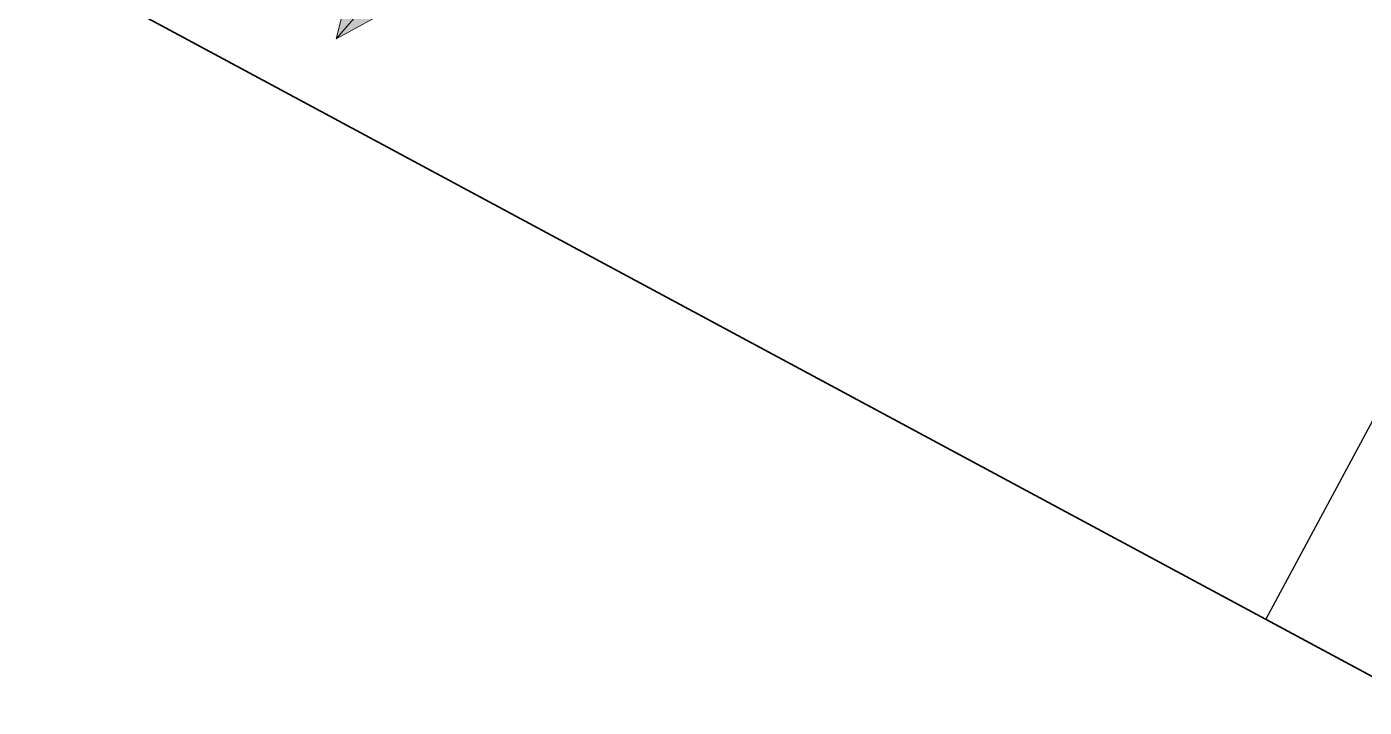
# Model space of a CAD drawing. Header units: metres. Extents: x 2711799 to 2711985, y 1236908 to 1237087.
# Drawn here: x 2711913.791 to 2711916.31, y 1237067.06 to 1237068.341 of the extents above; entities that cross this region are included whole.
import ezdxf

# ---------------------------------------------------------------- set-up
doc = ezdxf.new("R2010")
doc.units = ezdxf.units.M
doc.linetypes.add('AUSGEZOGEN', pattern=[0])
doc.layers.add('XR$7$STANDARD_1', color=7, linetype='AUSGEZOGEN', lineweight=13)

msp = doc.modelspace()

# ---------------------------------------------------------------- hatches: boundary and pattern name
at = {"layer": 'XR$7$STANDARD_1', "linetype": 'AUSGEZOGEN', "lineweight": 13, "true_color": 0xc8c8c8, "transparency": 33554687}
for points in [[(2711914.5998, 1237068.5819), (2711914.471, 1237068.7031), (2711914.3739, 1237068.3186)], [(2711914.5998, 1237068.5819), (2711914.3739, 1237068.3186), (2711914.5219, 1237068.3997)]]:
    msp.add_hatch(color=9, dxfattribs=at).paths.add_polyline_path(points)

# ---------------------------------------------------------------- linework, layer by layer
at = {"layer": 'XR$7$STANDARD_1', "color": 7, "linetype": 'AUSGEZOGEN', "lineweight": 25, "transparency": 33554687}
msp.add_line((2711920.6234, 1237075.5927, 640.05), (2711916.1248, 1237067.2254, 640.05), dxfattribs=at)
at = {"layer": 'XR$7$STANDARD_1', "color": 7, "linetype": 'AUSGEZOGEN', "lineweight": 18, "transparency": 33554687}
for p, q in [((2711914.3739, 1237068.3186, 640.05), (2711914.471, 1237068.7031, 640.05)), ((2711914.5998, 1237068.5819, 640.05), (2711914.3739, 1237068.3186, 640.05)), ((2711914.5219, 1237068.3997, 640.05), (2711914.3739, 1237068.3186, 640.05))]:
    msp.add_line(p, q, dxfattribs=at)
at = {"layer": 'XR$7$STANDARD_1', "color": 7, "linetype": 'AUSGEZOGEN', "lineweight": 35, "transparency": 33554687}
msp.add_line((2711913.7908, 1237068.4803, 640.05), (2711916.4331, 1237067.0597, 640.05), dxfattribs=at)

doc.saveas('drawing.dxf')
